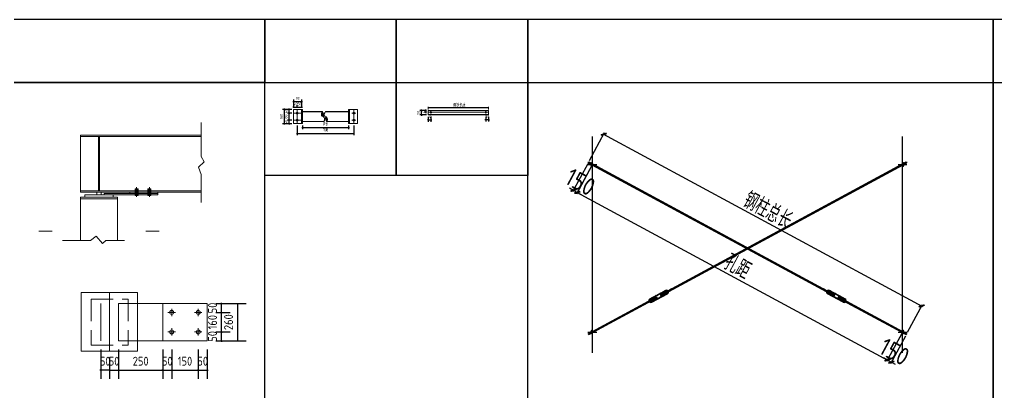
# Model space of a CAD drawing. Extents: x 564571 to 676920, y 109762 to 182243.
# Drawn here: x 575252 to 586277, y 171514 to 175721 of the extents above; entities that cross this region are included whole.
import ezdxf

# ---------------------------------------------------------------- set-up
doc = ezdxf.new("R2010")
doc.units = 0
doc.header["$LTSCALE"] = 1000
doc.header["$MEASUREMENT"] = 0
doc.linetypes.add('DASH', pattern=[0.35, 0.25, -0.1])
doc.layers.add('DOTE', color=1, linetype='Continuous')
doc.styles.get("Standard").update_dxf_attribs({"font": 'gbenor.shx', "bigfont": 'gbcbig.shx'})
doc.dimstyles.get("Standard").update_dxf_attribs({"dimscale": 100, "dimtxt": 3.5, "dimasz": 1, "dimexe": 2.5, "dimexo": 3, "dimgap": 1.5, "dimtad": 1, "dimdec": 0, "dimzin": 0, "dimdsep": 46, "dimtxsty": 'Standard', "dimblk": 'ARCHTICK', "dimcen": 0.09, "dimadec": 0, "dimazin": 0, "dimtfac": 1, "dimtdec": 0, "dimtix": 1, "dimtmove": 2, "dimatfit": 3, "dimfxl": 1, "dimtolj": 1, "dimtzin": 0, "dimarcsym": 0})

# ---------------------------------------------------------------- blocks, each defined once
blk = doc.blocks.new('_ArchTick')
at = {"color": 0, "linetype": 'ByBlock', "const_width": 0.4}
blk.add_lwpolyline([(-0.5, -0.5), (0.5, 0.5)], dxfattribs=at)
blk = doc.blocks.new('*D90')
at = {"color": 3, "lineweight": -2}
for p, q in [((576369, 171997), (576369, 171667)), ((576269, 171879), (576269, 171667)), ((576269, 171767), (576259, 171767)), ((576269, 171767), (576369, 171767)), ((576369, 171767), (576379, 171767))]:
    blk.add_line(p, q, dxfattribs=at)
at = {"layer": 'Defpoints', "color": 0}
for p in [(576369, 172097), (576269, 171979), (576369, 171767)]:
    blk.add_point(p, dxfattribs=at)
at = {"color": 3, "lineweight": -2, "xscale": 10, "yscale": 10, "zscale": 10}
blk.add_blockref('_ArchTick', (576269, 171767), dxfattribs=at)
at = {"color": 3, "lineweight": -2, "xscale": 10, "yscale": 10, "zscale": 10, "rotation": 180}
blk.add_blockref('_ArchTick', (576369, 171767), dxfattribs=at)
at = {"color": 0, "lineweight": 15, "insert": (576319, 171867), "char_height": 100, "attachment_point": 5}
blk.add_mtext('\\A1;50', dxfattribs=at)
blk = doc.blocks.new('*D91')
at = {"color": 3, "lineweight": -2}
for p, q in [((576369, 171997), (576369, 171667)), ((576869, 171997), (576869, 171667)), ((576369, 171767), (576869, 171767))]:
    blk.add_line(p, q, dxfattribs=at)
at = {"layer": 'Defpoints', "color": 0}
for p in [(576369, 172097), (576869, 172097), (576869, 171767)]:
    blk.add_point(p, dxfattribs=at)
at = {"color": 3, "lineweight": -2, "xscale": 10, "yscale": 10, "zscale": 10, "rotation": 180}
blk.add_blockref('_ArchTick', (576369, 171767), dxfattribs=at)
at = {"color": 3, "lineweight": -2, "xscale": 10, "yscale": 10, "zscale": 10}
blk.add_blockref('_ArchTick', (576869, 171767), dxfattribs=at)
at = {"color": 0, "lineweight": 15, "insert": (576619, 171867), "char_height": 100, "attachment_point": 5}
blk.add_mtext('\\A1;250', dxfattribs=at)
blk = doc.blocks.new('*D92')
at = {"color": 3, "lineweight": -2}
for p, q in [((576869, 171997), (576869, 171667)), ((576969, 171997), (576969, 171667)), ((576869, 171767), (576859, 171767)), ((576869, 171767), (576969, 171767)), ((576969, 171767), (576979, 171767))]:
    blk.add_line(p, q, dxfattribs=at)
at = {"layer": 'Defpoints', "color": 0}
for p in [(576869, 172097), (576969, 172097), (576969, 171767)]:
    blk.add_point(p, dxfattribs=at)
at = {"color": 3, "lineweight": -2, "xscale": 10, "yscale": 10, "zscale": 10}
blk.add_blockref('_ArchTick', (576869, 171767), dxfattribs=at)
at = {"color": 3, "lineweight": -2, "xscale": 10, "yscale": 10, "zscale": 10, "rotation": 180}
blk.add_blockref('_ArchTick', (576969, 171767), dxfattribs=at)
at = {"color": 0, "lineweight": 15, "insert": (576919, 171867), "char_height": 100, "attachment_point": 5}
blk.add_mtext('\\A1;50', dxfattribs=at)
blk = doc.blocks.new('*D72')
at = {"color": 3, "lineweight": -2}
for p, q in [((576969, 171997), (576969, 171667)), ((577269, 171997), (577269, 171667)), ((576969, 171767), (577269, 171767))]:
    blk.add_line(p, q, dxfattribs=at)
at = {"layer": 'Defpoints', "color": 0}
for p in [(576969, 172097), (577269, 172097), (577269, 171767)]:
    blk.add_point(p, dxfattribs=at)
at = {"color": 3, "lineweight": -2, "xscale": 10, "yscale": 10, "zscale": 10, "rotation": 180}
blk.add_blockref('_ArchTick', (576969, 171767), dxfattribs=at)
at = {"color": 3, "lineweight": -2, "xscale": 10, "yscale": 10, "zscale": 10}
blk.add_blockref('_ArchTick', (577269, 171767), dxfattribs=at)
at = {"color": 0, "lineweight": 15, "insert": (577119, 171867), "char_height": 100, "attachment_point": 5}
blk.add_mtext('\\A1;150', dxfattribs=at)
blk = doc.blocks.new('*D93')
at = {"color": 3, "lineweight": -2}
for p, q in [((577269, 171997), (577269, 171667)), ((577369, 171997), (577369, 171667)), ((577269, 171767), (577259, 171767)), ((577269, 171767), (577369, 171767)), ((577369, 171767), (577379, 171767))]:
    blk.add_line(p, q, dxfattribs=at)
at = {"layer": 'Defpoints', "color": 0}
for p in [(577269, 172097), (577369, 172097), (577369, 171767)]:
    blk.add_point(p, dxfattribs=at)
at = {"color": 3, "lineweight": -2, "xscale": 10, "yscale": 10, "zscale": 10}
blk.add_blockref('_ArchTick', (577269, 171767), dxfattribs=at)
at = {"color": 3, "lineweight": -2, "xscale": 10, "yscale": 10, "zscale": 10, "rotation": 180}
blk.add_blockref('_ArchTick', (577369, 171767), dxfattribs=at)
at = {"color": 0, "lineweight": 15, "insert": (577319, 171867), "char_height": 100, "attachment_point": 5}
blk.add_mtext('\\A1;50', dxfattribs=at)
blk = doc.blocks.new('*D73')
at = {"color": 3, "lineweight": -2}
for p, q in [((576169, 171997), (576169, 171667)), ((576269, 171879), (576269, 171667)), ((576169, 171767), (576159, 171767)), ((576269, 171767), (576169, 171767)), ((576269, 171767), (576279, 171767))]:
    blk.add_line(p, q, dxfattribs=at)
at = {"layer": 'Defpoints', "color": 0}
for p in [(576169, 172097), (576269, 171979), (576169, 171767)]:
    blk.add_point(p, dxfattribs=at)
at = {"color": 3, "lineweight": -2, "xscale": 10, "yscale": 10, "zscale": 10}
blk.add_blockref('_ArchTick', (576169, 171767), dxfattribs=at)
at = {"color": 3, "lineweight": -2, "xscale": 10, "yscale": 10, "zscale": 10, "rotation": 180}
blk.add_blockref('_ArchTick', (576269, 171767), dxfattribs=at)
at = {"color": 0, "lineweight": 15, "insert": (576219, 171867), "char_height": 100, "attachment_point": 5}
blk.add_mtext('\\A1;50', dxfattribs=at)
blk = doc.blocks.new('*D74')
at = {"color": 3, "lineweight": -2}
for p, q in [((577469, 172197), (577630, 172197)), ((577530, 172197), (577530, 172207)), ((577530, 172097), (577530, 172197)), ((577469, 172097), (577630, 172097)), ((577530, 172097), (577530, 172087))]:
    blk.add_line(p, q, dxfattribs=at)
at = {"layer": 'Defpoints', "color": 0}
for p in [(577369, 172197), (577530, 172197), (577369, 172097)]:
    blk.add_point(p, dxfattribs=at)
at = {"color": 3, "lineweight": -2, "xscale": 10, "yscale": 10, "zscale": 10}
for p, rotation in [((577530, 172197), 270), ((577530, 172097), 90)]:
    blk.add_blockref('_ArchTick', p, dxfattribs=dict(at, rotation=rotation))
at = {"color": 0, "lineweight": 15, "insert": (577430, 172147), "char_height": 100, "attachment_point": 5, "rotation": 90}
blk.add_mtext('\\A1;50', dxfattribs=at)
blk = doc.blocks.new('*D75')
at = {"color": 3, "lineweight": -2}
for p, q in [((577469, 172417), (577630, 172417)), ((577530, 172417), (577530, 172427)), ((577530, 172197), (577530, 172417)), ((577469, 172197), (577630, 172197)), ((577530, 172197), (577530, 172187))]:
    blk.add_line(p, q, dxfattribs=at)
at = {"layer": 'Defpoints', "color": 0}
for p in [(577369, 172417), (577530, 172417), (577369, 172197)]:
    blk.add_point(p, dxfattribs=at)
at = {"color": 3, "lineweight": -2, "xscale": 10, "yscale": 10, "zscale": 10}
for p, rotation in [((577530, 172417), 270), ((577530, 172197), 90)]:
    blk.add_blockref('_ArchTick', p, dxfattribs=dict(at, rotation=rotation))
at = {"color": 0, "lineweight": 15, "insert": (577430, 172307), "char_height": 100, "attachment_point": 5, "rotation": 90}
blk.add_mtext('\\A1;160', dxfattribs=at)
blk = doc.blocks.new('*D76')
at = {"color": 3, "lineweight": -2}
for p, q in [((577469, 172517), (577630, 172517)), ((577530, 172517), (577530, 172527)), ((577530, 172417), (577530, 172517)), ((577469, 172417), (577630, 172417)), ((577530, 172417), (577530, 172407))]:
    blk.add_line(p, q, dxfattribs=at)
at = {"layer": 'Defpoints', "color": 0}
for p in [(577369, 172517), (577530, 172517), (577369, 172417)]:
    blk.add_point(p, dxfattribs=at)
at = {"color": 3, "lineweight": -2, "xscale": 10, "yscale": 10, "zscale": 10}
for p, rotation in [((577530, 172517), 270), ((577530, 172417), 90)]:
    blk.add_blockref('_ArchTick', p, dxfattribs=dict(at, rotation=rotation))
at = {"color": 0, "lineweight": 15, "insert": (577430, 172467), "char_height": 100, "attachment_point": 5, "rotation": 90}
blk.add_mtext('\\A1;50', dxfattribs=at)
blk = doc.blocks.new('*D77')
at = {"color": 3, "lineweight": -2}
for p, q in [((577469, 172517), (577811, 172517)), ((577711, 172517), (577711, 172097)), ((577469, 172097), (577811, 172097))]:
    blk.add_line(p, q, dxfattribs=at)
at = {"layer": 'Defpoints', "color": 0}
for p in [(577369, 172517), (577369, 172097), (577711, 172097)]:
    blk.add_point(p, dxfattribs=at)
at = {"color": 3, "lineweight": -2, "xscale": 10, "yscale": 10, "zscale": 10}
for p, rotation in [((577711, 172517), 90), ((577711, 172097), 270)]:
    blk.add_blockref('_ArchTick', p, dxfattribs=dict(at, rotation=rotation))
at = {"color": 0, "lineweight": 15, "insert": (577611, 172307), "char_height": 100, "attachment_point": 5, "rotation": 90}
blk.add_mtext('\\A1;260', dxfattribs=at)
blk = doc.blocks.new('*D113')
at = {"color": 3, "lineweight": -2}
for p, q in [((578436, 174504), (578974, 174504)), ((578446, 174526), (578446, 174484)), ((578964, 174526), (578964, 174484))]:
    blk.add_line(p, q, dxfattribs=at)
at = {"layer": 'Defpoints', "color": 0}
for p in [(578446, 174546), (578964, 174546), (578964, 174504)]:
    blk.add_point(p, dxfattribs=at)
at = {"color": 3, "lineweight": -2, "xscale": 10, "yscale": 10, "zscale": 10, "rotation": 180}
blk.add_blockref('_ArchTick', (578446, 174504), dxfattribs=at)
at = {"color": 3, "lineweight": -2, "xscale": 10, "yscale": 10, "zscale": 10}
blk.add_blockref('_ArchTick', (578964, 174504), dxfattribs=at)
at = {"color": 0, "insert": (578705, 174540), "char_height": 30, "attachment_point": 5}
blk.add_mtext('\\A1;管长', dxfattribs=at)
blk = doc.blocks.new('*D114')
at = {"color": 3, "lineweight": -2}
for p, q in [((578376, 174437), (579034, 174437)), ((578386, 174526), (578386, 174417)), ((579024, 174526), (579024, 174417))]:
    blk.add_line(p, q, dxfattribs=at)
at = {"layer": 'Defpoints', "color": 0}
for p in [(578386, 174546), (579024, 174546), (579024, 174437)]:
    blk.add_point(p, dxfattribs=at)
at = {"color": 3, "lineweight": -2, "xscale": 10, "yscale": 10, "zscale": 10, "rotation": 180}
blk.add_blockref('_ArchTick', (578386, 174437), dxfattribs=at)
at = {"color": 3, "lineweight": -2, "xscale": 10, "yscale": 10, "zscale": 10}
blk.add_blockref('_ArchTick', (579024, 174437), dxfattribs=at)
at = {"color": 0, "insert": (578705, 174473), "char_height": 30, "attachment_point": 5}
blk.add_mtext('\\A1;孔距', dxfattribs=at)
blk = doc.blocks.new('*D115')
at = {"color": 3, "lineweight": -2}
for p, q in [((578326, 174586), (578275, 174586)), ((578326, 174546), (578275, 174546)), ((578295, 174586), (578295, 174596)), ((578295, 174546), (578295, 174586)), ((578295, 174546), (578295, 174536))]:
    blk.add_line(p, q, dxfattribs=at)
at = {"layer": 'Defpoints', "color": 0}
for p in [(578295, 174586), (578346, 174586), (578346, 174546)]:
    blk.add_point(p, dxfattribs=at)
at = {"color": 3, "lineweight": -2, "xscale": 10, "yscale": 10, "zscale": 10}
for p, rotation in [((578295, 174586), 270), ((578295, 174546), 90)]:
    blk.add_blockref('_ArchTick', p, dxfattribs=dict(at, rotation=rotation))
at = {"color": 0, "insert": (578260, 174566), "char_height": 30, "attachment_point": 5, "rotation": 90}
blk.add_mtext('\\A1;40', dxfattribs=at)
blk = doc.blocks.new('*D116')
at = {"color": 3, "lineweight": -2}
for p, q in [((578326, 174666), (578275, 174666)), ((578295, 174576), (578295, 174676)), ((578326, 174586), (578275, 174586))]:
    blk.add_line(p, q, dxfattribs=at)
at = {"layer": 'Defpoints', "color": 0}
for p in [(578295, 174666), (578346, 174666), (578346, 174586)]:
    blk.add_point(p, dxfattribs=at)
at = {"color": 3, "lineweight": -2, "xscale": 10, "yscale": 10, "zscale": 10}
for p, rotation in [((578295, 174666), 90), ((578295, 174586), 270)]:
    blk.add_blockref('_ArchTick', p, dxfattribs=dict(at, rotation=rotation))
at = {"color": 0, "insert": (578260, 174626), "char_height": 30, "attachment_point": 5, "rotation": 90}
blk.add_mtext('\\A1;80', dxfattribs=at)
blk = doc.blocks.new('*D117')
at = {"color": 3, "lineweight": -2}
for p, q in [((578326, 174706), (578275, 174706)), ((578326, 174666), (578275, 174666)), ((578295, 174706), (578295, 174716)), ((578295, 174666), (578295, 174706)), ((578295, 174666), (578295, 174656))]:
    blk.add_line(p, q, dxfattribs=at)
at = {"layer": 'Defpoints', "color": 0}
for p in [(578295, 174706), (578346, 174706), (578346, 174666)]:
    blk.add_point(p, dxfattribs=at)
at = {"color": 3, "lineweight": -2, "xscale": 10, "yscale": 10, "zscale": 10}
for p, rotation in [((578295, 174706), 270), ((578295, 174666), 90)]:
    blk.add_blockref('_ArchTick', p, dxfattribs=dict(at, rotation=rotation))
at = {"color": 0, "insert": (578260, 174686), "char_height": 30, "attachment_point": 5, "rotation": 90}
blk.add_mtext('\\A1;40', dxfattribs=at)
blk = doc.blocks.new('*D118')
at = {"color": 3, "lineweight": -2}
for p, q in [((578326, 174706), (578221, 174706)), ((578241, 174536), (578241, 174716)), ((578326, 174546), (578221, 174546))]:
    blk.add_line(p, q, dxfattribs=at)
at = {"layer": 'Defpoints', "color": 0}
for p in [(578241, 174706), (578346, 174706), (578346, 174546)]:
    blk.add_point(p, dxfattribs=at)
at = {"color": 3, "lineweight": -2, "xscale": 10, "yscale": 10, "zscale": 10}
for p, rotation in [((578241, 174706), 90), ((578241, 174546), 270)]:
    blk.add_blockref('_ArchTick', p, dxfattribs=dict(at, rotation=rotation))
at = {"color": 0, "insert": (578206, 174626), "char_height": 30, "attachment_point": 5, "rotation": 90}
blk.add_mtext('\\A1;160', dxfattribs=at)
blk = doc.blocks.new('*D119')
at = {"color": 3, "lineweight": -2}
for p, q in [((578346, 174726), (578346, 174754)), ((578386, 174726), (578386, 174754)), ((578346, 174734), (578336, 174734)), ((578346, 174734), (578386, 174734)), ((578386, 174734), (578396, 174734))]:
    blk.add_line(p, q, dxfattribs=at)
at = {"layer": 'Defpoints', "color": 0}
for p in [(578346, 174706), (578386, 174734), (578386, 174706)]:
    blk.add_point(p, dxfattribs=at)
at = {"color": 3, "lineweight": -2, "xscale": 10, "yscale": 10, "zscale": 10}
blk.add_blockref('_ArchTick', (578346, 174734), dxfattribs=at)
at = {"color": 3, "lineweight": -2, "xscale": 10, "yscale": 10, "zscale": 10, "rotation": 180}
blk.add_blockref('_ArchTick', (578386, 174734), dxfattribs=at)
at = {"color": 0, "insert": (578366, 174769), "char_height": 30, "attachment_point": 5}
blk.add_mtext('\\A1;40', dxfattribs=at)
blk = doc.blocks.new('*D120')
at = {"color": 3, "lineweight": -2}
for p, q in [((578386, 174726), (578386, 174754)), ((578436, 174726), (578436, 174754)), ((578386, 174734), (578376, 174734)), ((578386, 174734), (578436, 174734)), ((578436, 174734), (578446, 174734))]:
    blk.add_line(p, q, dxfattribs=at)
at = {"layer": 'Defpoints', "color": 0}
for p in [(578386, 174706), (578436, 174734), (578436, 174706)]:
    blk.add_point(p, dxfattribs=at)
at = {"color": 3, "lineweight": -2, "xscale": 10, "yscale": 10, "zscale": 10}
blk.add_blockref('_ArchTick', (578386, 174734), dxfattribs=at)
at = {"color": 3, "lineweight": -2, "xscale": 10, "yscale": 10, "zscale": 10, "rotation": 180}
blk.add_blockref('_ArchTick', (578436, 174734), dxfattribs=at)
at = {"color": 0, "insert": (578411, 174769), "char_height": 30, "attachment_point": 5}
blk.add_mtext('\\A1;50', dxfattribs=at)
blk = doc.blocks.new('*D121')
at = {"color": 3, "lineweight": -2}
for p, q in [((578336, 174797), (578446, 174797)), ((578346, 174726), (578346, 174817)), ((578436, 174726), (578436, 174817))]:
    blk.add_line(p, q, dxfattribs=at)
at = {"layer": 'Defpoints', "color": 0}
for p in [(578436, 174797), (578346, 174706), (578436, 174706)]:
    blk.add_point(p, dxfattribs=at)
at = {"color": 3, "lineweight": -2, "xscale": 10, "yscale": 10, "zscale": 10, "rotation": 180}
blk.add_blockref('_ArchTick', (578346, 174797), dxfattribs=at)
at = {"color": 3, "lineweight": -2, "xscale": 10, "yscale": 10, "zscale": 10}
blk.add_blockref('_ArchTick', (578436, 174797), dxfattribs=at)
at = {"color": 0, "insert": (578391, 174832), "char_height": 30, "attachment_point": 5}
blk.add_mtext('\\A1;90', dxfattribs=at)
blk = doc.blocks.new('*D125')
at = {"color": 3, "lineweight": -2}
for p, q in [((579865, 174588), (579855, 174588)), ((579865, 174625), (579865, 174568)), ((579865, 174588), (579895, 174588)), ((579895, 174625), (579895, 174568)), ((579895, 174588), (579905, 174588))]:
    blk.add_line(p, q, dxfattribs=at)
at = {"layer": 'Defpoints', "color": 0}
for p in [(579865, 174645), (579895, 174645), (579895, 174588)]:
    blk.add_point(p, dxfattribs=at)
at = {"color": 3, "lineweight": -2, "xscale": 10, "yscale": 10, "zscale": 10}
blk.add_blockref('_ArchTick', (579865, 174588), dxfattribs=at)
at = {"color": 3, "lineweight": -2, "xscale": 10, "yscale": 10, "zscale": 10, "rotation": 180}
blk.add_blockref('_ArchTick', (579895, 174588), dxfattribs=at)
at = {"color": 0, "insert": (579880, 174623), "char_height": 30, "attachment_point": 5}
blk.add_mtext('\\A1;30', dxfattribs=at)
blk = doc.blocks.new('*D122')
at = {"color": 3, "lineweight": -2}
for p, q in [((580515, 174590), (580505, 174590)), ((580515, 174625), (580515, 174570)), ((580545, 174590), (580515, 174590)), ((580545, 174625), (580545, 174570)), ((580545, 174590), (580555, 174590))]:
    blk.add_line(p, q, dxfattribs=at)
at = {"layer": 'Defpoints', "color": 0}
for p in [(580515, 174645), (580545, 174645), (580515, 174590)]:
    blk.add_point(p, dxfattribs=at)
at = {"color": 3, "lineweight": -2, "xscale": 10, "yscale": 10, "zscale": 10}
blk.add_blockref('_ArchTick', (580515, 174590), dxfattribs=at)
at = {"color": 3, "lineweight": -2, "xscale": 10, "yscale": 10, "zscale": 10, "rotation": 180}
blk.add_blockref('_ArchTick', (580545, 174590), dxfattribs=at)
at = {"color": 0, "insert": (580530, 174625), "char_height": 30, "attachment_point": 5}
blk.add_mtext('\\A1;30', dxfattribs=at)
blk = doc.blocks.new('*D123')
at = {"color": 3, "lineweight": -2}
for p, q in [((579845, 174695), (579818, 174695)), ((579845, 174675), (579818, 174675)), ((579838, 174695), (579838, 174705)), ((579838, 174695), (579838, 174675)), ((579838, 174675), (579838, 174665))]:
    blk.add_line(p, q, dxfattribs=at)
at = {"layer": 'Defpoints', "color": 0}
for p in [(579838, 174675), (579865, 174695), (579865, 174675)]:
    blk.add_point(p, dxfattribs=at)
at = {"color": 3, "lineweight": -2, "xscale": 10, "yscale": 10, "zscale": 10}
for p, rotation in [((579838, 174695), 270), ((579838, 174675), 90)]:
    blk.add_blockref('_ArchTick', p, dxfattribs=dict(at, rotation=rotation))
at = {"color": 0, "insert": (579803, 174685), "char_height": 30, "attachment_point": 5, "rotation": 90}
blk.add_mtext('\\A1;20', dxfattribs=at)
blk = doc.blocks.new('*D124')
at = {"color": 3, "lineweight": -2}
for p, q in [((579845, 174695), (579769, 174695)), ((579845, 174645), (579769, 174645)), ((579789, 174695), (579789, 174705)), ((579789, 174645), (579789, 174695)), ((579789, 174645), (579789, 174635))]:
    blk.add_line(p, q, dxfattribs=at)
at = {"layer": 'Defpoints', "color": 0}
for p in [(579789, 174695), (579865, 174695), (579865, 174645)]:
    blk.add_point(p, dxfattribs=at)
at = {"color": 3, "lineweight": -2, "xscale": 10, "yscale": 10, "zscale": 10}
for p, rotation in [((579789, 174695), 270), ((579789, 174645), 90)]:
    blk.add_blockref('_ArchTick', p, dxfattribs=dict(at, rotation=rotation))
at = {"color": 0, "insert": (579754, 174670), "char_height": 30, "attachment_point": 5, "rotation": 90}
blk.add_mtext('\\A1;50', dxfattribs=at)
blk = doc.blocks.new('*D126')
at = {"color": 3, "lineweight": -2}
for p, q in [((581686, 174132), (581855, 174445)), ((581836, 174432), (585442, 172485)), ((585274, 172195), (585443, 172507))]:
    blk.add_line(p, q, dxfattribs=at)
at = {"layer": 'Defpoints', "color": 0}
for p in [(581676, 174115), (585433, 172490), (585264, 172177)]:
    blk.add_point(p, dxfattribs=at)
at = {"color": 3, "lineweight": -2, "xscale": 50, "yscale": 50, "zscale": 50}
for p, rotation in [((581845, 174427), 151.6309537066629), ((585433, 172490), 331.6309537066629)]:
    blk.add_blockref('_ArchTick', p, dxfattribs=dict(at, rotation=rotation))
at = {"color": 0, "insert": (583699, 173569), "char_height": 200, "attachment_point": 5, "rotation": 331.631}
blk.add_mtext('\\A1;钢柱总长', dxfattribs=at)
blk = doc.blocks.new('*D127')
at = {"color": 3, "lineweight": -2}
for p, q in [((581708, 174068), (581537, 173752)), ((581538, 173775), (585056, 171875)), ((585208, 172178), (585037, 171862))]:
    blk.add_line(p, q, dxfattribs=at)
at = {"layer": 'Defpoints', "color": 0}
for p in [(581717, 174086), (585217, 172196), (585047, 171880)]:
    blk.add_point(p, dxfattribs=at)
at = {"color": 3, "lineweight": -2, "xscale": 50, "yscale": 50, "zscale": 50}
for p, rotation in [((581547, 173770), 151.6309537067214), ((585047, 171880), 331.6309537067214)]:
    blk.add_blockref('_ArchTick', p, dxfattribs=dict(at, rotation=rotation))
at = {"color": 0, "insert": (583357, 172936), "char_height": 200, "attachment_point": 5, "rotation": 331.631}
blk.add_mtext('\\A1;孔距', dxfattribs=at)
blk = doc.blocks.new('*D128')
at = {"color": 3, "lineweight": -2}
for p, q in [((581664, 174092), (581494, 173777)), ((581708, 174068), (581538, 173753)), ((581503, 173794), (581459, 173818)), ((581547, 173771), (581503, 173794)), ((581547, 173771), (581591, 173747))]:
    blk.add_line(p, q, dxfattribs=at)
at = {"layer": 'Defpoints', "color": 0}
for p in [(581673, 174109), (581717, 174086), (581503, 173794)]:
    blk.add_point(p, dxfattribs=at)
at = {"color": 3, "lineweight": -2, "xscale": 50, "yscale": 50, "zscale": 50}
for p, rotation in [((581503, 173794), 331.6309537067308), ((581547, 173771), 151.6309537067308)]:
    blk.add_blockref('_ArchTick', p, dxfattribs=dict(at, rotation=rotation))
at = {"color": 0, "insert": (581582, 173888), "char_height": 200, "attachment_point": 5, "rotation": 331.631}
blk.add_mtext('\\A1;150', dxfattribs=at)
blk = doc.blocks.new('*D129')
at = {"color": 3, "lineweight": -2}
for p, q in [((585205, 172173), (585037, 171862)), ((585249, 172149), (585081, 171839)), ((585047, 171880), (585003, 171904)), ((585047, 171880), (585091, 171856)), ((585091, 171856), (585135, 171832))]:
    blk.add_line(p, q, dxfattribs=at)
at = {"layer": 'Defpoints', "color": 0}
for p in [(585214, 172190), (585258, 172166), (585091, 171856)]:
    blk.add_point(p, dxfattribs=at)
at = {"color": 3, "lineweight": -2, "xscale": 50, "yscale": 50, "zscale": 50}
for p, rotation in [((585047, 171880), 331.6309537067308), ((585091, 171856), 151.6309537067308)]:
    blk.add_blockref('_ArchTick', p, dxfattribs=dict(at, rotation=rotation))
at = {"color": 0, "insert": (585126, 171974), "char_height": 200, "attachment_point": 5, "rotation": 331.631}
blk.add_mtext('\\A1;150', dxfattribs=at)

msp = doc.modelspace()

# ---------------------------------------------------------------- hatches: boundary and pattern name
at = {"lineweight": 15}
h = msp.add_hatch(dxfattribs=at)
h.set_pattern_fill('ANSI31', color=256, style=0)
h.set_pattern_definition([(45, (551609.8241, 175694.658), (-1.122532015, 1.122532015), [])])
edge = h.paths.add_edge_path()
edge.add_spline(control_points=[(578672.5, 174683.3), (578661.2, 174665), (578651.6, 174637.8), (578671.3, 174629), (578678.7, 174624.3)], knot_values=[284.2949683, 284.2949683, 284.2949683, 284.2949683, 814.9183272, 1162.0984869, 1162.0984869, 1162.0984869, 1162.0984869], degree=3, periodic=0)
edge.add_spline(control_points=[(578678.7, 174624.3), (578681.8, 174630.7), (578687.2, 174641.2), (578682.5, 174665), (578672.5, 174683.3)], knot_values=[284.2949683, 284.2949683, 284.2949683, 284.2949683, 523.4241792, 1054.0475382, 1054.0475382, 1054.0475382, 1054.0475382], degree=3, periodic=0)
edge = h.paths.add_edge_path()
edge.add_spline(control_points=[(578715.7, 174569.3), (578729.6, 174585.4), (578728.3, 174610.2), (578714.7, 174621.2), (578711.1, 174623.6)], knot_values=[1177.4690967, 1177.4690967, 1177.4690967, 1177.4690967, 1685.1100068, 1857.0512454, 1857.0512454, 1857.0512454, 1857.0512454], degree=3, periodic=0)
edge.add_spline(control_points=[(578711.1, 174623.6), (578705.9, 174614.6), (578699.9, 174604.1), (578711.4, 174580.3), (578715.7, 174569.3)], knot_values=[284.2949683, 284.2949683, 284.2949683, 284.2949683, 523.4241792, 1054.0475382, 1054.0475382, 1054.0475382, 1054.0475382], degree=3, periodic=0)
h = msp.add_hatch()
h.set_pattern_fill('ACAD_ISO04W100', color=256, scale=2.5, style=0)
h.set_pattern_definition([(0, (194415.8084, 130078.6216), (0, 1.875), [9, -1.125, 0.1875, -1.125])])
h.paths.add_polyline_path([(585217.3, 172202.7), (585198.3, 172213), (585195.3, 172207.5), (585217.3, 172195.6)])
h.paths.add_polyline_path([(585195.3, 172207.5), (585192.4, 172202), (585204.2, 172195.6), (585217.3, 172195.6)])
h.paths.add_polyline_path([(585217.3, 172195.6), (585204.2, 172195.6), (585214.4, 172190.1)])
h.paths.add_polyline_path([(585234.9, 172186.1, -0.0796236), (585231.1, 172181.1), (585258.4, 172166.4), (585261.3, 172171.9)])
h.paths.add_polyline_path([(585237, 172192.1, -0.0796236), (585234.9, 172186.1), (585261.3, 172171.9), (585264.3, 172177.4)])
h.paths.add_polyline_path([(585217.3, 172195.6), (585214.4, 172190.1), (585217.3, 172188.5)])
h.paths.add_polyline_path([(585261.3, 174109.4), (585258.4, 174114.9), (585231.1, 174100.2, -0.0796236), (585234.9, 174095.1)])
h.paths.add_polyline_path([(585264.3, 174103.9), (585261.3, 174109.4), (585234.9, 174095.1, -0.0796236), (585237, 174089.2)])
h.paths.add_polyline_path([(585217.3, 174085.6), (585204.2, 174085.6), (585192.4, 174079.3), (585195.3, 174073.8)])
h.paths.add_polyline_path([(585217.3, 174085.6), (585195.3, 174073.8), (585198.3, 174068.3), (585217.3, 174078.5)])
h.paths.add_polyline_path([(585214.4, 174091.1), (585204.2, 174085.6), (585217.3, 174085.6)])
h.paths.add_polyline_path([(585217.3, 174092.7), (585214.4, 174091.1), (585217.3, 174085.6)])
h.paths.add_polyline_path([(581676.3, 174114.9), (581673.3, 174109.4), (581699.7, 174095.1, -0.0796236), (581703.6, 174100.2)])
h.paths.add_polyline_path([(581673.3, 174109.4), (581670.4, 174103.9), (581697.6, 174089.2, -0.0796236), (581699.7, 174095.1)])
h.paths.add_polyline_path([(581730.5, 174085.6), (581717.3, 174085.6), (581739.3, 174073.8), (581742.3, 174079.3)])
h.paths.add_polyline_path([(581717.3, 174085.6), (581717.3, 174078.5), (581736.4, 174068.3), (581739.3, 174073.8)])
h.paths.add_polyline_path([(581720.3, 174091.1), (581717.3, 174085.6), (581730.5, 174085.6)])
h.paths.add_polyline_path([(581720.3, 174091.1), (581717.3, 174092.7), (581717.3, 174085.6)])
h.paths.add_polyline_path([(581739.3, 172207.5), (581736.4, 172213), (581717.3, 172202.7), (581717.3, 172195.6)])
h.paths.add_polyline_path([(581742.3, 172202), (581739.3, 172207.5), (581717.3, 172195.6), (581730.5, 172195.6)])
h.paths.add_polyline_path([(581730.5, 172195.6), (581717.3, 172195.6), (581720.3, 172190.1)])
h.paths.add_polyline_path([(581717.3, 172195.6), (581717.3, 172188.5), (581720.3, 172190.1)])
h.paths.add_polyline_path([(581697.6, 172192.1), (581670.4, 172177.4), (581673.3, 172171.9), (581699.7, 172186.1, -0.0796236)])
h.paths.add_polyline_path([(581699.7, 172186.1), (581673.3, 172171.9), (581676.3, 172166.4), (581703.6, 172181.1, -0.0796236)])
h = msp.add_hatch(color=1, dxfattribs=at)
h.paths.add_polyline_path([(576573.5, 173741.9), (576589.5, 173741.9), (576589.5, 173812.3), (576573.5, 173812.3)])
h.paths.add_polyline_path([(576557.5, 173741.9), (576573.5, 173741.9), (576573.5, 173812.3), (576557.5, 173812.3)])
h = msp.add_hatch(color=1, dxfattribs=at)
h.paths.add_polyline_path([(576573.5, 173808.2), (576589.5, 173808.2), (576589.5, 173737.8), (576573.5, 173737.8)])
h.paths.add_polyline_path([(576557.5, 173808.2), (576573.5, 173808.2), (576573.5, 173737.8), (576557.5, 173737.8)])
h = msp.add_hatch(color=1, dxfattribs=at)
h.paths.add_polyline_path([(576717.5, 173741.9), (576733.5, 173741.9), (576733.5, 173812.3), (576717.5, 173812.3)])
h.paths.add_polyline_path([(576701.5, 173741.9), (576717.5, 173741.9), (576717.5, 173812.3), (576701.5, 173812.3)])
h = msp.add_hatch(color=1, dxfattribs=at)
h.paths.add_polyline_path([(576717.5, 173808.2), (576733.5, 173808.2), (576733.5, 173737.8), (576717.5, 173737.8)])
h.paths.add_polyline_path([(576701.5, 173808.2), (576717.5, 173808.2), (576717.5, 173737.8), (576701.5, 173737.8)])
h = msp.add_hatch()
h.set_pattern_fill('ANSI31', color=256, scale=2.5, style=0)
h.set_pattern_definition([(45, (194415.8084, 130078.6216), (-2.806330038, 2.806330038), [])])
h.paths.add_polyline_path([(582545.4, 172661.3, -0.3027756), (582563.3, 172659.6), (582568, 172662.1, 0.3292444), (582543, 172665.7), (582420.4, 172599.4), (582430.9, 172599.4)])
h.paths.add_polyline_path([(582430.9, 172599.4), (582420.4, 172599.4), (582367, 172570.6, 0.3292431), (582356.3, 172547.8), (582361, 172550.3, -0.3027756), (582369.4, 172566.2)])
h.paths.add_polyline_path([(582509.8, 172599.4), (582499.3, 172599.4), (582384.9, 172537.6, -0.3027756), (582366.9, 172539.3), (582362.2, 172536.8, 0.3292444), (582387.2, 172533.2)])
h.paths.add_polyline_path([(582361, 172550.3), (582356.3, 172547.8, 0.0747719), (582358.4, 172541.8), (582362.8, 172544.2, -0.0990195)])
h.paths.add_polyline_path([(582362.8, 172544.2), (582358.4, 172541.8, 0.0747719), (582362.2, 172536.8), (582366.9, 172539.3, -0.0990195)])
h.paths.add_polyline_path([(582443.1, 172587.6), (582440.2, 172593.1), (582361, 172550.3, 0.0990195), (582362.8, 172544.2)])
h.paths.add_polyline_path([(582446.1, 172582.1), (582443.1, 172587.6), (582362.8, 172544.2, 0.0990195), (582366.9, 172539.3)], flags=17)
h.paths.add_polyline_path([(582358.4, 172541.8, -0.0747719), (582356.3, 172547.8), (582308.2, 172521.8), (582311.1, 172516.3)])
h.paths.add_polyline_path([(582362.2, 172536.8, -0.0747719), (582358.4, 172541.8), (582311.1, 172516.3), (582314.1, 172510.8)])
h.paths.add_polyline_path([(582567.4, 172654.7, 0.0990195), (582563.3, 172659.6), (582484.2, 172616.8), (582487.1, 172611.3)], flags=17)
h.paths.add_polyline_path([(582569.3, 172648.6, 0.0990195), (582567.4, 172654.7), (582487.1, 172611.3), (582490.1, 172605.8)])
h.paths.add_polyline_path([(582619.1, 172682.6), (582616.1, 172688.1), (582568, 172662.1, -0.0747719), (582571.8, 172657.1)])
h.paths.add_polyline_path([(582622.1, 172677.1), (582619.1, 172682.6), (582571.8, 172657.1, -0.0747719), (582574, 172651.1)])
h.paths.add_polyline_path([(582568, 172662.1), (582563.3, 172659.6, -0.0990195), (582567.4, 172654.7), (582571.8, 172657.1, 0.0747719)])
h.paths.add_polyline_path([(582571.8, 172657.1), (582567.4, 172654.7, -0.0990195), (582569.3, 172648.6), (582574, 172651.1, 0.0747719)])
h = msp.add_hatch()
h.set_pattern_fill('ANSI31', color=256, scale=2.5, style=0)
h.set_pattern_definition([(135, (972518.856, 130078.6216), (2.806330038, 2.806330038), [])])
h.paths.add_polyline_path([(584389.3, 172661.3, 0.3027756), (584371.3, 172659.6), (584366.6, 172662.1, -0.3292444), (584391.6, 172665.7), (584514.3, 172599.4), (584503.7, 172599.4)])
h.paths.add_polyline_path([(584503.7, 172599.4), (584514.3, 172599.4), (584567.6, 172570.6, -0.3292431), (584578.4, 172547.8), (584573.7, 172550.3, 0.3027756), (584565.3, 172566.2)])
h.paths.add_polyline_path([(584424.8, 172599.4), (584435.3, 172599.4), (584549.8, 172537.6, 0.3027756), (584567.8, 172539.3), (584572.4, 172536.8, -0.3292444), (584547.4, 172533.2)])
h.paths.add_polyline_path([(584573.7, 172550.3), (584578.4, 172547.8, -0.0747719), (584576.2, 172541.8), (584571.8, 172544.2, 0.0990195)])
h.paths.add_polyline_path([(584571.8, 172544.2), (584576.2, 172541.8, -0.0747719), (584572.4, 172536.8), (584567.8, 172539.3, 0.0990195)])
h.paths.add_polyline_path([(584491.5, 172587.6), (584494.5, 172593.1), (584573.7, 172550.3, -0.0990195), (584571.8, 172544.2)])
h.paths.add_polyline_path([(584488.6, 172582.1), (584491.5, 172587.6), (584571.8, 172544.2, -0.0990195), (584567.8, 172539.3)], flags=17)
h.paths.add_polyline_path([(584576.2, 172541.8, 0.0747719), (584578.4, 172547.8), (584626.5, 172521.8), (584623.5, 172516.3)])
h.paths.add_polyline_path([(584572.4, 172536.8, 0.0747719), (584576.2, 172541.8), (584623.5, 172516.3), (584620.6, 172510.8)])
h.paths.add_polyline_path([(584367.3, 172654.7, -0.0990195), (584371.3, 172659.6), (584450.5, 172616.8), (584447.5, 172611.3)], flags=17)
h.paths.add_polyline_path([(584365.4, 172648.6, -0.0990195), (584367.3, 172654.7), (584447.5, 172611.3), (584444.6, 172605.8)])
h.paths.add_polyline_path([(584315.6, 172682.6), (584318.5, 172688.1), (584366.6, 172662.1, 0.0747719), (584362.9, 172657.1)])
h.paths.add_polyline_path([(584312.6, 172677.1), (584315.6, 172682.6), (584362.9, 172657.1, 0.0747719), (584360.7, 172651.1)])
h.paths.add_polyline_path([(584366.6, 172662.1), (584371.3, 172659.6, 0.0990195), (584367.3, 172654.7), (584362.9, 172657.1, -0.0747719)])
h.paths.add_polyline_path([(584362.9, 172657.1), (584367.3, 172654.7, 0.0990195), (584365.4, 172648.6), (584360.7, 172651.1, -0.0747719)])

# ---------------------------------------------------------------- linework, layer by layer
for p, q in [((578435.6, 174706.2), (578345.6, 174706.2)), ((578345.6, 174706.2), (578345.6, 174546.2)), ((578435.6, 174666.2), (578345.6, 174666.2)), ((578363.6, 174666.2), (578407.6, 174666.2)), ((578385.6, 174706.2), (578385.6, 174546.2)), ((578385.6, 174644.2), (578385.6, 174688.2)), ((578435.6, 174546.2), (578435.6, 174706.2)), ((578435.6, 174706.2), (578445.6, 174706.2)), ((578445.6, 174546.2), (578445.6, 174706.2)), ((578445.6, 174683.2), (578672.5, 174683.2)), ((578445.6, 174680.2), (578670.7, 174680.2)), ((578702.1, 174680.2), (578964.3, 174680.2)), ((578703.9, 174683.2), (578964.3, 174683.2)), ((578964.3, 174546.2), (578964.3, 174706.2)), ((578974.3, 174706.2), (578964.3, 174706.2)), ((578974.3, 174546.2), (578974.3, 174706.2)), ((578974.3, 174706.2), (579064.3, 174706.2)), ((579046.3, 174666.2), (579002.3, 174666.2)), ((579024.3, 174706.2), (579024.3, 174546.2)), ((579024.3, 174644.2), (579024.3, 174688.2)), ((579064.3, 174706.2), (579064.3, 174546.2)), ((579864.7, 174707.1), (579864.7, 174737.2)), ((579864.7, 174694.6), (580545.2, 174694.6)), ((579864.7, 174694.6), (579864.7, 174644.6)), ((579864.7, 174674.6), (580545.2, 174674.6)), ((579864.7, 174649.6), (580545.2, 174649.6)), ((579864.7, 174644.6), (580545.2, 174644.6)), ((579880.7, 174674.6), (579908.7, 174674.6)), ((579894.7, 174660.6), (579894.7, 174688.6)), ((580501.1, 174674.6), (580529.1, 174674.6)), ((580515.1, 174660.6), (580515.1, 174688.6)), ((580545.2, 174707.1), (580545.2, 174737.2)), ((580545.2, 174694.6), (580545.2, 174644.6)), ((577301.3, 174559.6), (577301.3, 174175.9)), ((578345.6, 174586.2), (578435.6, 174586.2)), ((578345.6, 174546.2), (578435.6, 174546.2)), ((578363.6, 174586.2), (578407.6, 174586.2)), ((578385.6, 174564.2), (578385.6, 174608.2)), ((578435.6, 174546.2), (578445.6, 174546.2)), ((578445.6, 174572.2), (578686.7, 174572.2)), ((578445.6, 174569.2), (578684.3, 174569.2)), ((578715.7, 174569.2), (578964.3, 174569.2)), ((578718.1, 174572.2), (578964.3, 174572.2)), ((578974.3, 174546.2), (578964.3, 174546.2)), ((579064.3, 174546.2), (578974.3, 174546.2)), ((579046.3, 174586.2), (579002.3, 174586.2)), ((579024.3, 174564.2), (579024.3, 174608.2)), ((575941.5, 174415.2), (577301.3, 174415.2)), ((575941.5, 173775.2), (575941.5, 174415.2)), ((575941.5, 174402.4), (577301.3, 174402.4)), ((576143, 173788), (576143, 174402.4)), ((576156, 173788), (576156, 174402.4)), ((577334.2, 174114.1), (577271, 174056.3)), ((577301.3, 174175.9), (577334.2, 174114.1)), ((577271, 174056.3), (577301.3, 173971.1)), ((577301.3, 173971.1), (577301.3, 173655.1)), ((575941.5, 173788), (577301.3, 173788)), ((575941.5, 173775.2), (577301.3, 173775.2)), ((576125.5, 173743.2), (576125.5, 173775.2)), ((576173.5, 173743.2), (576173.5, 173775.2)), ((576813.5, 173759.2), (576205.5, 173759.2)), ((576205.5, 173743.2), (576205.5, 173759.2)), ((576494.9, 173775.2), (576494.9, 173759.2)), ((576717.5, 173743.2), (576717.5, 173775.2)), ((576813.5, 173743.2), (576813.5, 173775.2)), ((575941.5, 173230), (575941.5, 173717.6)), ((575941.5, 173717.6), (576357.5, 173717.6)), ((575941.5, 173698.4), (576357.5, 173698.4)), ((575989.5, 173717.6), (575989.5, 173743.2)), ((575989.5, 173743.2), (576309.5, 173743.2)), ((576141.5, 173743.2), (576125.5, 173743.2)), ((576157.5, 173743.2), (576173.5, 173743.2)), ((576813.5, 173743.2), (576205.5, 173743.2)), ((576309.5, 173717.6), (576309.5, 173743.2)), ((576357.5, 173230), (576357.5, 173717.6)), ((575469.1, 173333.4), (575619.1, 173333.4)), ((576676.6, 173333.4), (576826.6, 173333.4)), ((575738.5, 173230), (576053.1, 173230)), ((576053.1, 173230), (576116.2, 173278.7)), ((576116.2, 173278.7), (576186.4, 173195.8)), ((576186.4, 173195.8), (576227.3, 173230)), ((576227.3, 173230), (576435, 173230)), ((576168.9, 172517.3), (576168.9, 172097.3)), ((576168.9, 172517.3), (576168.9, 172097.3)), ((576368.9, 172517.3), (576368.9, 172097.3)), ((577368.9, 172517.3), (576368.9, 172517.3)), ((576868.9, 172517.3), (576868.9, 172097.3)), ((576968.9, 172459.3), (576968.9, 172375.3)), ((577268.9, 172375.3), (577268.9, 172459.3)), ((577368.9, 172097.3), (577368.9, 172517.3)), ((577010.9, 172417.3), (576926.9, 172417.3)), ((577310.9, 172417.3), (577226.9, 172417.3)), ((576968.9, 172239.3), (576968.9, 172155.3)), ((577268.9, 172155.3), (577268.9, 172239.3)), ((576926.9, 172197.3), (577010.9, 172197.3)), ((577226.9, 172197.3), (577310.9, 172197.3)), ((576368.9, 172097.3), (577368.9, 172097.3))]:
    msp.add_line(p, q, dxfattribs=at)
for p, q in [((579024.3, 174666.2), (579024.3, 174677.2)), ((579864.7, 174729.7), (580545.2, 174729.7)), ((581670.4, 174103.9), (581676.3, 174114.9)), ((581670.4, 174103.9), (584444.6, 172605.8)), ((581676.3, 174114.9), (584450.5, 172616.8)), ((581717.3, 174110.6), (581712.3, 174110.6)), ((581712.3, 174110.6), (581712.3, 174060.6)), ((581714.4, 174080.1), (581720.3, 174091.1)), ((581717.3, 174085.6), (581717.3, 174110.6)), ((582484.2, 172616.8), (585258.4, 174114.9)), ((582490.1, 172605.8), (585264.3, 174103.9)), ((585214.4, 174091.1), (585220.3, 174080.1)), ((585217.3, 174085.6), (585217.3, 174110.6)), ((585217.3, 174110.6), (585222.3, 174110.6)), ((585222.3, 174110.6), (585222.3, 174060.6)), ((585258.4, 174114.9), (585264.3, 174103.9)), ((581712.3, 174060.6), (581717.3, 174060.6)), ((581717.3, 174060.6), (581717.3, 174085.6)), ((581736.4, 174068.3), (581742.3, 174079.3)), ((585192.4, 174079.3), (585198.3, 174068.3)), ((585217.3, 174060.6), (585217.3, 174085.6)), ((585222.3, 174060.6), (585217.3, 174060.6)), ((582367, 172570.6), (582543, 172665.7)), ((582369.4, 172566.2), (582545.4, 172661.3)), ((582616.1, 172688.1), (582622.1, 172677.1)), ((584318.5, 172688.1), (584312.6, 172677.1)), ((584565.3, 172566.2), (584389.3, 172661.3)), ((584567.6, 172570.6), (584391.6, 172665.7)), ((581670.4, 172177.4), (582440.2, 172593.1)), ((581676.3, 172166.4), (582446.1, 172582.1)), ((582384.9, 172537.6), (582560.8, 172632.7)), ((582387.2, 172533.2), (582563.2, 172628.3)), ((582440.2, 172593.1), (582446.1, 172582.1)), ((582484.2, 172616.8), (582490.1, 172605.8)), ((584547.4, 172533.2), (584371.5, 172628.3)), ((584549.8, 172537.6), (584373.8, 172632.7)), ((584450.5, 172616.8), (584444.6, 172605.8)), ((584494.5, 172593.1), (584488.6, 172582.1)), ((584488.6, 172582.1), (585258.4, 172166.4)), ((584494.5, 172593.1), (585264.3, 172177.4)), ((582308.2, 172521.8), (582314.1, 172510.8)), ((584626.5, 172521.8), (584620.6, 172510.8)), ((581717.3, 172220.6), (581712.3, 172220.6)), ((581712.3, 172220.6), (581712.3, 172170.6)), ((581717.3, 172195.6), (581717.3, 172220.6)), ((581736.4, 172213), (581742.3, 172202)), ((585192.4, 172202), (585198.3, 172213)), ((585217.3, 172195.6), (585217.3, 172220.6)), ((585217.3, 172220.6), (585222.3, 172220.6)), ((585222.3, 172220.6), (585222.3, 172170.6)), ((581670.4, 172177.4), (581676.3, 172166.4)), ((581712.3, 172170.6), (581717.3, 172170.6)), ((581714.4, 172201.1), (581720.3, 172190.1)), ((581717.3, 172170.6), (581717.3, 172195.6)), ((585214.4, 172190.1), (585220.3, 172201.1)), ((585217.3, 172170.6), (585217.3, 172195.6)), ((585222.3, 172170.6), (585217.3, 172170.6)), ((585258.4, 172166.4), (585264.3, 172177.4))]:
    msp.add_line(p, q)
at = {"color": 1, "lineweight": 15}
for p, q in [((576149.5, 173788), (576149.5, 174402.4)), ((576557.5, 173812.3), (576557.5, 173741.9)), ((576557.5, 173812.3), (576589.5, 173812.3)), ((576557.5, 173737.8), (576557.5, 173808.2)), ((576557.5, 173808.2), (576589.5, 173808.2)), ((576573.5, 173721.4), (576573.5, 173828.7)), ((576573.5, 173828.7), (576573.5, 173721.4)), ((576589.5, 173812.3), (576589.5, 173741.9)), ((576589.5, 173812.3), (576589.5, 173741.9)), ((576589.5, 173737.8), (576589.5, 173808.2)), ((576589.5, 173737.8), (576589.5, 173808.2)), ((576701.5, 173812.3), (576701.5, 173741.9)), ((576701.5, 173812.3), (576733.5, 173812.3)), ((576701.5, 173737.8), (576701.5, 173808.2)), ((576701.5, 173808.2), (576733.5, 173808.2)), ((576717.5, 173721.4), (576717.5, 173828.7)), ((576717.5, 173828.7), (576717.5, 173721.4)), ((576733.5, 173812.3), (576733.5, 173741.9)), ((576733.5, 173812.3), (576733.5, 173741.9)), ((576733.5, 173737.8), (576733.5, 173808.2)), ((576733.5, 173737.8), (576733.5, 173808.2)), ((576557.5, 173741.9), (576589.5, 173741.9)), ((576557.5, 173737.8), (576589.5, 173737.8)), ((576701.5, 173741.9), (576733.5, 173741.9)), ((576701.5, 173737.8), (576733.5, 173737.8)), ((576268.9, 172640.3), (576268.9, 171978.8))]:
    msp.add_line(p, q, dxfattribs=at)
at = {"color": 6}
for p, q in [((581667.3, 174085.6), (581767.3, 174085.6)), ((585167.3, 174085.6), (585267.3, 174085.6)), ((581667.3, 172195.6), (581767.3, 172195.6)), ((585167.3, 172195.6), (585267.3, 172195.6))]:
    msp.add_line(p, q, dxfattribs=at)
at = {"linetype": 'DASH', "lineweight": 15}
for p, q in [((576058.9, 172567.3), (576058.9, 172047.3)), ((576058.9, 172567.3), (576478.9, 172567.3)), ((576478.9, 172567.3), (576478.9, 172047.3)), ((576058.9, 172047.3), (576478.9, 172047.3))]:
    msp.add_line(p, q, dxfattribs=at)
for points in [[(570594.1, 175012.3), (578019.1, 175012.3), (578019.1, 175720.6), (570594.1, 175720.6)], [(578019.1, 175012.3), (579504.1, 175012.3), (579504.1, 175720.6), (578019.1, 175720.6)], [(579504.1, 175012.3), (580989.1, 175012.3), (580989.1, 175720.6), (579504.1, 175720.6)], [(580989.1, 175012.3), (586239.1, 175012.3), (586239.1, 175720.6), (580989.1, 175720.6)], [(586239.1, 175012.3), (607239.1, 175012.3), (607239.1, 175720.6), (586239.1, 175720.6)], [(578019.1, 175012.3), (570594.1, 175012.3), (570594.1, 169762.3), (578019.1, 169762.3)], [(578019.1, 175012.3), (579504.1, 175012.3), (579504.1, 173962.3), (578019.1, 173962.3)], [(579504.1, 175012.3), (580989.1, 175012.3), (580989.1, 173962.3), (579504.1, 173962.3)], [(580989.1, 175012.3), (586239.1, 175012.3), (586239.1, 167587.3), (580989.1, 167587.3)], [(586239.1, 160162.3), (586239.1, 175012.3), (596739.1, 175012.3), (596739.1, 160162.3)]]:
    msp.add_lwpolyline(points, close=True)
at = {"lineweight": 15}
msp.add_lwpolyline([(575946.9, 172640.3), (576582.9, 172640.3), (576582.9, 171978.8), (575946.9, 171978.8)], close=True, dxfattribs=at)
for centre, radius in [((578385.6, 174666.2), 11), ((579024.3, 174666.2), 11), ((579894.7, 174674.6), 7), ((580515.1, 174674.6), 7), ((578385.6, 174586.2), 11), ((579024.3, 174586.2), 11), ((576968.9, 172417.3), 22), ((577268.9, 172417.3), 22), ((576968.9, 172197.3), 22), ((577268.9, 172197.3), 22)]:
    msp.add_circle(centre, radius, dxfattribs=at)
for centre, radius, start, end in [((581717.3, 174085.6), 20, 90, 270), ((585217.3, 174085.6), 20, 270, 90), ((582553.1, 172647), 21.3, 298.36867, 118.36945), ((582553.1, 172647), 16.2, 298.36905, 118.36905), ((584381.6, 172647), 21.3, 61.63055, 241.63133), ((584381.6, 172647), 16.2, 61.63095, 241.63095), ((582377.1, 172551.9), 21.3, 118.36905, 298.36958), ((582377.1, 172551.9), 16.3, 118.36905, 298.36965), ((584557.5, 172551.9), 21.3, 241.63042, 61.63095), ((584557.5, 172551.9), 16.3, 241.63035, 61.63095), ((581717.3, 172195.6), 20, 90, 270), ((585217.3, 172195.6), 20, 270, 90)]:
    msp.add_arc(centre, radius, start, end)
for points, knots in [([(578672.5, 174683.2), (578661.2, 174664.9), (578649.6, 174631.9), (578696.2, 174623.3), (578698.3, 174585.4), (578684.3, 174569.2)], [284.2949683, 284.2949683, 284.2949683, 284.2949683, 814.9183272, 1349.4103353, 1857.0512454, 1857.0512454, 1857.0512454, 1857.0512454]), ([(578672.5, 174683.2), (578682.6, 174664.9), (578687.2, 174641.1), (578681.9, 174630.6), (578678.7, 174624.2)], [284.2949683, 284.2949683, 284.2949683, 284.2949683, 814.9183272, 1054.0475382, 1054.0475382, 1054.0475382, 1054.0475382]), ([(578703.9, 174683.2), (578692.6, 174664.9), (578681, 174631.9), (578727.6, 174623.3), (578729.7, 174585.4), (578715.7, 174569.2)], [284.2949683, 284.2949683, 284.2949683, 284.2949683, 814.9183272, 1349.4103353, 1857.0512454, 1857.0512454, 1857.0512454, 1857.0512454]), ([(578715.7, 174569.2), (578711.4, 174580.2), (578700, 174604), (578705.9, 174614.5), (578711.1, 174623.5)], [284.2949683, 284.2949683, 284.2949683, 284.2949683, 814.9183272, 1054.0475382, 1054.0475382, 1054.0475382, 1054.0475382])]:
    msp.add_open_spline(points, degree=3, knots=knots, dxfattribs=at)
at = {"layer": 'DOTE'}
for p, q in [((581717.3, 171960.6), (581717.3, 174401.3)), ((585217.3, 171960.6), (585217.3, 174401.3))]:
    msp.add_line(p, q, dxfattribs=at)

# ---------------------------------------------------------------- block references
at = {"xscale": 10, "yscale": 10, "zscale": 10, "rotation": 180}
msp.add_blockref('_ArchTick', (579864.7, 174729.7), dxfattribs=at)
at = {"lineweight": 15, "xscale": 10, "yscale": 10, "zscale": 10}
msp.add_blockref('_ArchTick', (580545.2, 174729.7), dxfattribs=at)

# ---------------------------------------------------------------- texts
at = {"lineweight": 15, "insert": (580215.9, 174754.7), "char_height": 35, "attachment_point": 5}
msp.add_mtext('\\A1;角铁长度', dxfattribs=at)

# ---------------------------------------------------------------- dimensions: what is measured, and where the dimension line sits
for p1, p2, distance, picture, middle in [((578345.6, 174706.2), (578435.6, 174706.2), 91.1, '*D121', (578390.6, 174832.3)), ((578345.6, 174546.2), (578345.6, 174706.2), 104.3, '*D118', (578206.3, 174626.2)), ((579864.7, 174644.6), (579864.7, 174694.6), 75.4, '*D124', (579754.3, 174669.6))]:
    dim = msp.add_aligned_dim(p1=p1, p2=p2, distance=distance, dimstyle='Standard', override={"dimtxt": 0.3, "dimasz": 0.1, "dimexe": 0.2, "dimexo": 0.2, "dimgap": 0.2, "dimdle": 0.1, "dimclrd": 3, "dimclre": 3})
    dim.commit()
    dim.dimension.update_dxf_attribs({"geometry": picture, "text_midpoint": middle})
for base, p1, p2, picture, middle in [((578385.6, 174734.1), (578345.6, 174706.2), (578385.6, 174706.2), '*D119', (578365.6, 174769.1)), ((578435.6, 174734.1), (578385.6, 174706.2), (578435.6, 174706.2), '*D120', (578410.6, 174769.1)), ((579894.7, 174588.3), (579864.7, 174644.6), (579894.7, 174644.6), '*D125', (579879.7, 174623.3)), ((580515.0526, 174590.4361), (580544.6026, 174644.5861), (580515.0526, 174644.5861), '*D122', (580529.8276, 174625.4361))]:
    dim = msp.add_linear_dim(base=base, p1=p1, p2=p2, dimstyle='Standard', override={"dimtxt": 0.3, "dimasz": 0.1, "dimexe": 0.2, "dimexo": 0.2, "dimgap": 0.2, "dimdle": 0.1, "dimclrd": 3, "dimclre": 3})
    dim.commit()
    dim.dimension.update_dxf_attribs({"geometry": picture, "text_midpoint": middle})
for base, p1, p2, picture, middle in [((578295.1, 174706.2), (578345.6, 174666.2), (578345.6, 174706.2), '*D117', (578260.1, 174686.2)), ((578295.1, 174666.2), (578345.6, 174586.2), (578345.6, 174666.2), '*D116', (578260.1, 174626.2)), ((579838.4, 174674.6), (579864.7, 174694.6), (579864.7, 174674.6), '*D123', (579803.4, 174684.6)), ((578295.1, 174586.2), (578345.6, 174546.2), (578345.6, 174586.2), '*D115', (578260.1, 174566.2))]:
    dim = msp.add_linear_dim(base=base, p1=p1, p2=p2, angle=90, dimstyle='Standard', override={"dimtxt": 0.3, "dimasz": 0.1, "dimexe": 0.2, "dimexo": 0.2, "dimgap": 0.2, "dimdle": 0.1, "dimclrd": 3, "dimclre": 3})
    dim.commit()
    dim.dimension.update_dxf_attribs({"geometry": picture, "text_midpoint": middle})
for base, p1, p2, text, picture, middle in [((579024.3, 174436.7), (578385.6, 174546.2), (579024.3, 174546.2), '孔距', '*D114', (578705, 174472.7)), ((578964.3, 174504.5), (578445.6, 174546.2), (578964.3, 174546.2), '管长', '*D113', (578705, 174540.5))]:
    dim = msp.add_linear_dim(base=base, p1=p1, p2=p2, text=text, dimstyle='Standard', override={"dimtxt": 0.3, "dimasz": 0.1, "dimexe": 0.2, "dimexo": 0.2, "dimgap": 0.2, "dimdle": 0.1, "dimclrd": 3, "dimclre": 3})
    dim.commit()
    dim.dimension.update_dxf_attribs({"geometry": picture, "text_midpoint": middle})
for p1, p2, distance, text, picture, middle in [((581676.3, 174114.9), (585264.3, 172177.4), 355.2, '钢柱总长', '*D126', (583698.7, 173569.1)), ((581717.3, 174085.6), (581673.3, 174109.4), 358.1, '150', '*D128', (581582.2, 173888)), ((581717.3, 174085.6), (585217.3, 172195.6), -358.9, '孔距', '*D127', (583357, 172936.3)), ((585214.4, 172190.1), (585258.4, 172166.4), -352.6, '150', '*D129', (585125.8, 171973.6))]:
    dim = msp.add_aligned_dim(p1=p1, p2=p2, distance=distance, text=text, dimstyle='Standard', override={"dimtxt": 2, "dimasz": 0.5, "dimexe": 0.2, "dimexo": 0.2, "dimgap": 0.2, "dimdle": 0.1, "dimclrd": 3, "dimclre": 3})
    dim.commit()
    dim.dimension.update_dxf_attribs({"geometry": picture, "text_midpoint": middle})
at = {"lineweight": 15}
for base, p1, p2, angle, picture, middle in [((577530.2, 172517.3), (577368.9, 172417.3), (577368.9, 172517.3), 90, '*D76', (577430.2, 172467.3)), ((577530.2, 172197.3), (577368.9, 172097.3), (577368.9, 172197.3), 90, '*D74', (577430.2, 172147.3)), ((576168.9, 171767.3), (576268.9, 171978.8), (576168.9, 172097.3), 180, '*D73', (576218.9, 171867.3))]:
    dim = msp.add_linear_dim(base=base, p1=p1, p2=p2, angle=angle, dimstyle='Standard', override={"dimtxt": 1, "dimasz": 0.1, "dimexe": 1, "dimexo": 1, "dimgap": 0.5, "dimlfac": 0.5, "dimclrd": 3, "dimclre": 3}, dxfattribs=at)
    dim.commit()
    dim.dimension.update_dxf_attribs({"geometry": picture, "text_midpoint": middle})
dim = msp.add_aligned_dim(p1=(577368.9, 172517.3), p2=(577368.9, 172097.3), distance=342.4, text='260', dimstyle='Standard', override={"dimtxt": 1, "dimasz": 0.1, "dimexe": 1, "dimexo": 1, "dimgap": 0.5, "dimlfac": 0.5, "dimclrd": 3, "dimclre": 3}, dxfattribs=at)
dim.commit()
dim.dimension.update_dxf_attribs({"geometry": '*D77', "text_midpoint": (577611.4, 172307.3)})
dim = msp.add_linear_dim(base=(577530.2, 172417.3), p1=(577368.9, 172197.3), p2=(577368.9, 172417.3), angle=90, text='160', dimstyle='Standard', override={"dimtxt": 1, "dimasz": 0.1, "dimexe": 1, "dimexo": 1, "dimgap": 0.5, "dimlfac": 0.5, "dimclrd": 3, "dimclre": 3}, dxfattribs=at)
dim.commit()
dim.dimension.update_dxf_attribs({"geometry": '*D75', "text_midpoint": (577430.2, 172307.3)})
for base, p1, p2, picture, middle in [((576368.9, 171767.3), (576268.9, 171978.8), (576368.9, 172097.3), '*D90', (576318.9, 171867.3)), ((576868.9, 171767.3), (576368.9, 172097.3), (576868.9, 172097.3), '*D91', (576618.9, 171867.3)), ((576968.9, 171767.3), (576868.9, 172097.3), (576968.9, 172097.3), '*D92', (576918.9, 171867.3)), ((577268.9, 171767.3), (576968.9, 172097.3), (577268.9, 172097.3), '*D72', (577118.9, 171867.3)), ((577368.9, 171767.3), (577268.9, 172097.3), (577368.9, 172097.3), '*D93', (577318.9, 171867.3))]:
    dim = msp.add_linear_dim(base=base, p1=p1, p2=p2, dimstyle='Standard', override={"dimtxt": 1, "dimasz": 0.1, "dimexe": 1, "dimexo": 1, "dimgap": 0.5, "dimlfac": 0.5, "dimclrd": 3, "dimclre": 3}, dxfattribs=at)
    dim.commit()
    dim.dimension.update_dxf_attribs({"geometry": picture, "text_midpoint": middle})

doc.saveas('drawing.dxf')
